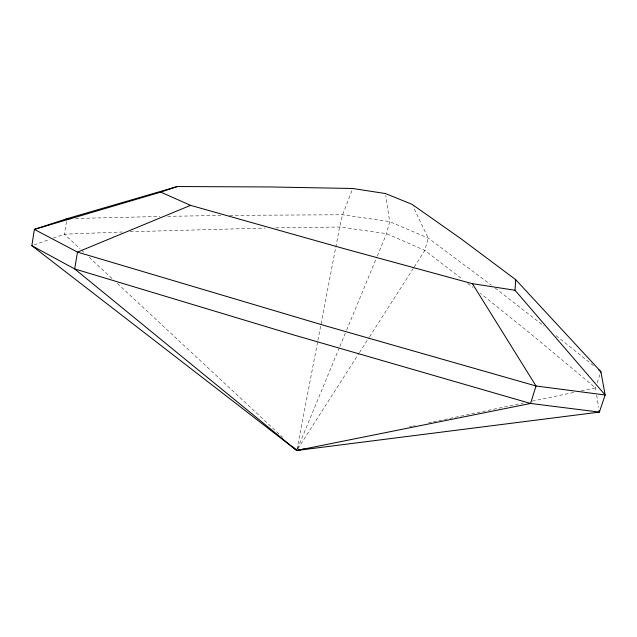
<?xml version="1.0" encoding="UTF-8"?>
<svg xmlns="http://www.w3.org/2000/svg" width="637" height="637" viewBox="0 0 637 637"><rect width="100%" height="100%" fill="white"/><g stroke="black" fill="none" stroke-linecap="round" stroke-linejoin="round"><path stroke-width="0.48" stroke-dasharray="3.19 2.39" d="M66.463 221.62L64.417 234.185L80.055 248.741M296.961 449.531L317.728 341.273M317.903 340.333L339.64 227.011L342.61 214.757L352.094 190.272M595.834 386.882L595.499 387.885L596.2 392.201M597.18 382.837L599.879 374.731M297.511 448.711L339.163 348.12M339.879 346.385L345.509 332.785M346.616 330.125L376.913 256.934M377.287 256.034L386.555 233.644L389.645 221.604L385.791 195.463M297.798 448.894L358.902 353.424M359.435 352.587L369.014 337.626M369.54 336.806L413.763 267.707M414.273 266.911L424.839 250.405L428.16 238.055L413.15 206.611M33.992 244.934L49.933 239.305M53.293 238.119L64.417 234.185L122.328 231.995M409.44 426.87L412.274 426.28M413.222 426.081L415.109 425.683M428.621 422.857L431.52 422.243M433.447 421.845L523.534 402.966M532.277 401.135L573.619 392.472M581.231 390.879L595.499 387.885L532.866 335.588L480.433 293.354M130.067 231.733L265.056 228.07M75.508 218.475L159.879 216.484M167.674 216.333L220.776 215.481M275.781 227.879L339.64 227.011L386.555 233.644L424.839 250.405L462.629 279.38M229.662 215.37L342.61 214.757L389.645 221.604L428.16 238.055L491.374 285.129M495.204 288.051L544.07 326.08M467.733 283.369L472.917 287.438M556.125 335.635L594.839 366.761M81.464 250.046L84.984 253.327M89.204 257.252L112.295 278.751M117.351 283.457L282.581 437.261M596.67 395.139L598.629 407.33"/><path stroke-width="0.96" d="M177.341 186.537L160.763 192.119L34.358 229.392L77.491 252.117L325.571 325.857L536.043 385.99L605.15 394.988L515.014 290.257L515.723 279.675L460.607 238.461L412.067 204.342L385.512 193.56L352.779 188.496L270.462 186.96L177.341 186.537L66.941 218.706L34.358 229.392L31.85 245.691L296.778 450.478L599.393 412.099L605.15 394.988L600.89 371.682L515.723 279.675M66.781 219.677L66.941 218.706L71.702 218.579M600.556 372.701L600.89 371.682L598.621 369.834M515.014 290.257L472.383 283.68L345.214 248.963L190.551 205.353L77.491 252.117L74.672 268.925L296.778 450.478L530.557 403.468L599.393 412.099L599.138 410.499M304.263 448.91L296.778 450.478L293.235 447.174M160.763 192.119L190.551 205.353M31.85 245.691L74.672 268.925L292.63 334.632L530.557 403.468L536.043 385.99L472.383 283.68"/></g></svg>
